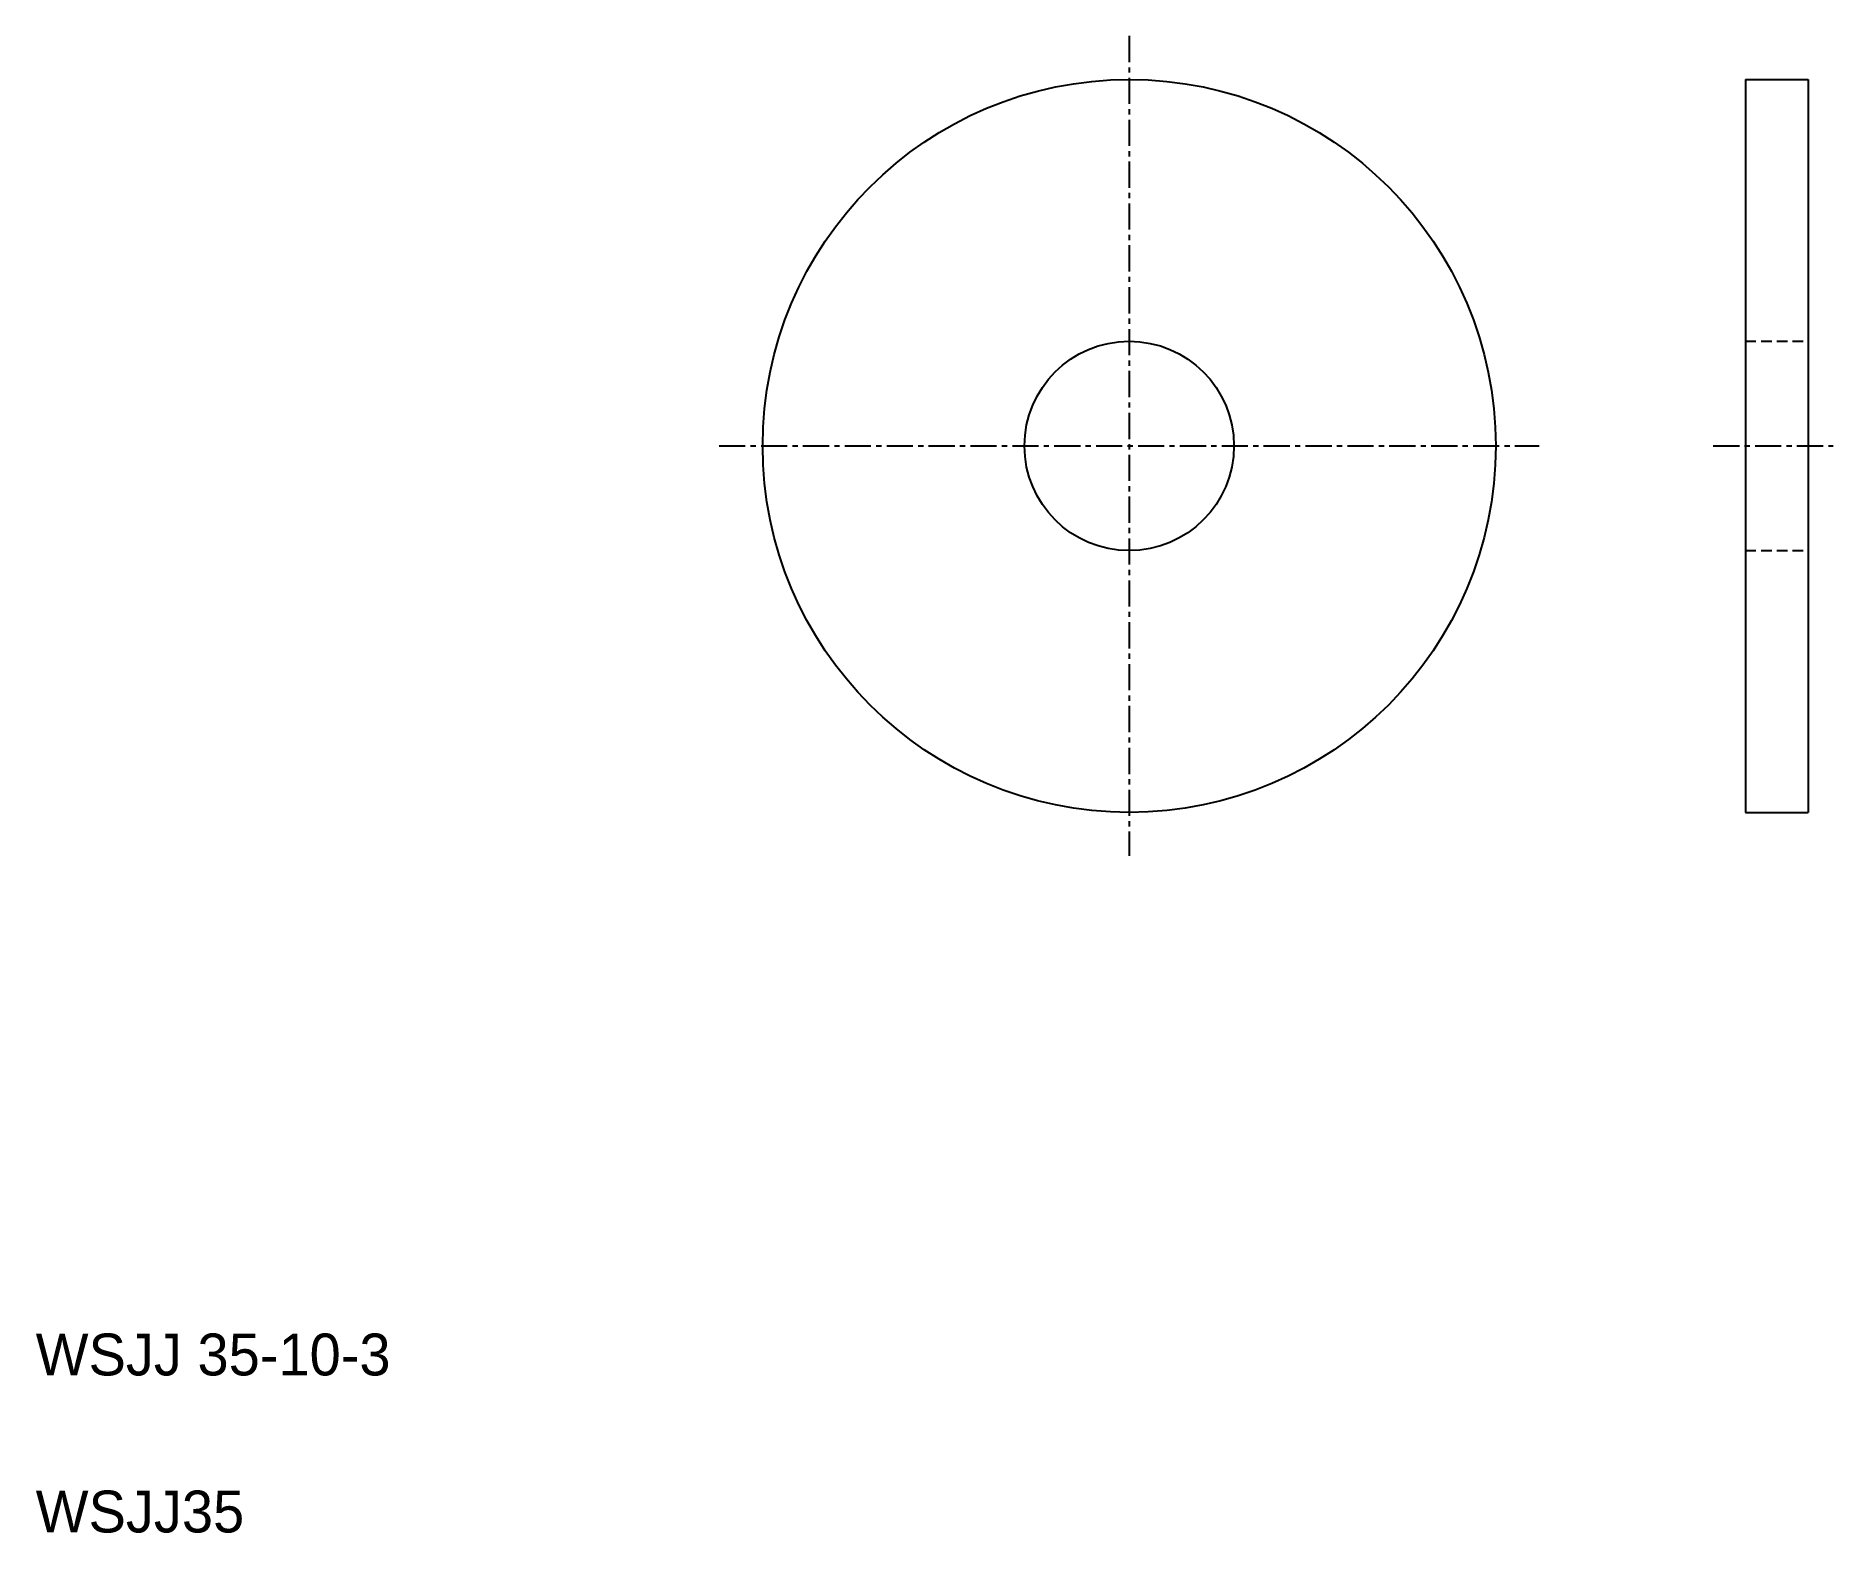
# Model space of a CAD drawing. Extents: x 5 to 90.8, y 5 to 76.5.
import ezdxf

# ---------------------------------------------------------------- set-up
doc = ezdxf.new("R2010")
doc.units = 0
doc.linetypes.add('CENTER', pattern=[2, 1.25, -0.25, 0.25, -0.25])
doc.linetypes.add('DASHED', pattern=[0.75, 0.5, -0.25])
doc.layers.get('0').update_dxf_attribs({"linetype": 'CONTINUOUS'})
doc.layers.add('CENTER', color=1, linetype='CENTER')

msp = doc.modelspace()

# ---------------------------------------------------------------- linework, layer by layer
at = {"color": 7, "linetype": 'CONTINUOUS'}
for p, q in [((86.641, 74.393), (86.641, 39.393)), ((86.641, 74.393), (89.641, 74.393)), ((89.641, 74.393), (89.641, 39.393)), ((86.641, 39.393), (89.641, 39.393))]:
    msp.add_line(p, q, dxfattribs=at)
at = {"color": 3, "linetype": 'DASHED'}
for p, q in [((86.641, 61.893), (89.641, 61.893)), ((86.641, 51.893), (89.641, 51.893))]:
    msp.add_line(p, q, dxfattribs=at)
at = {"color": 7, "linetype": 'CONTINUOUS'}
for radius in [17.5, 5]:
    msp.add_circle((57.214, 56.893), radius, dxfattribs=at)
at = {"layer": 'CENTER', "color": 1, "linetype": 'CENTER'}
for p, q in [((57.214, 76.473), (57.214, 37.313)), ((37.634, 56.893), (76.794, 56.893)), ((85.097, 56.893), (90.822, 56.893))]:
    msp.add_line(p, q, dxfattribs=at)

# ---------------------------------------------------------------- texts
at = {"color": 7, "linetype": 'CONTINUOUS'}
for s, p in [('WSJJ 35-10-3', (5, 12.5)), ('WSJJ35', (5, 5))]:
    msp.add_text(s, height=2, dxfattribs=at).set_placement(p)

doc.saveas('drawing.dxf')
